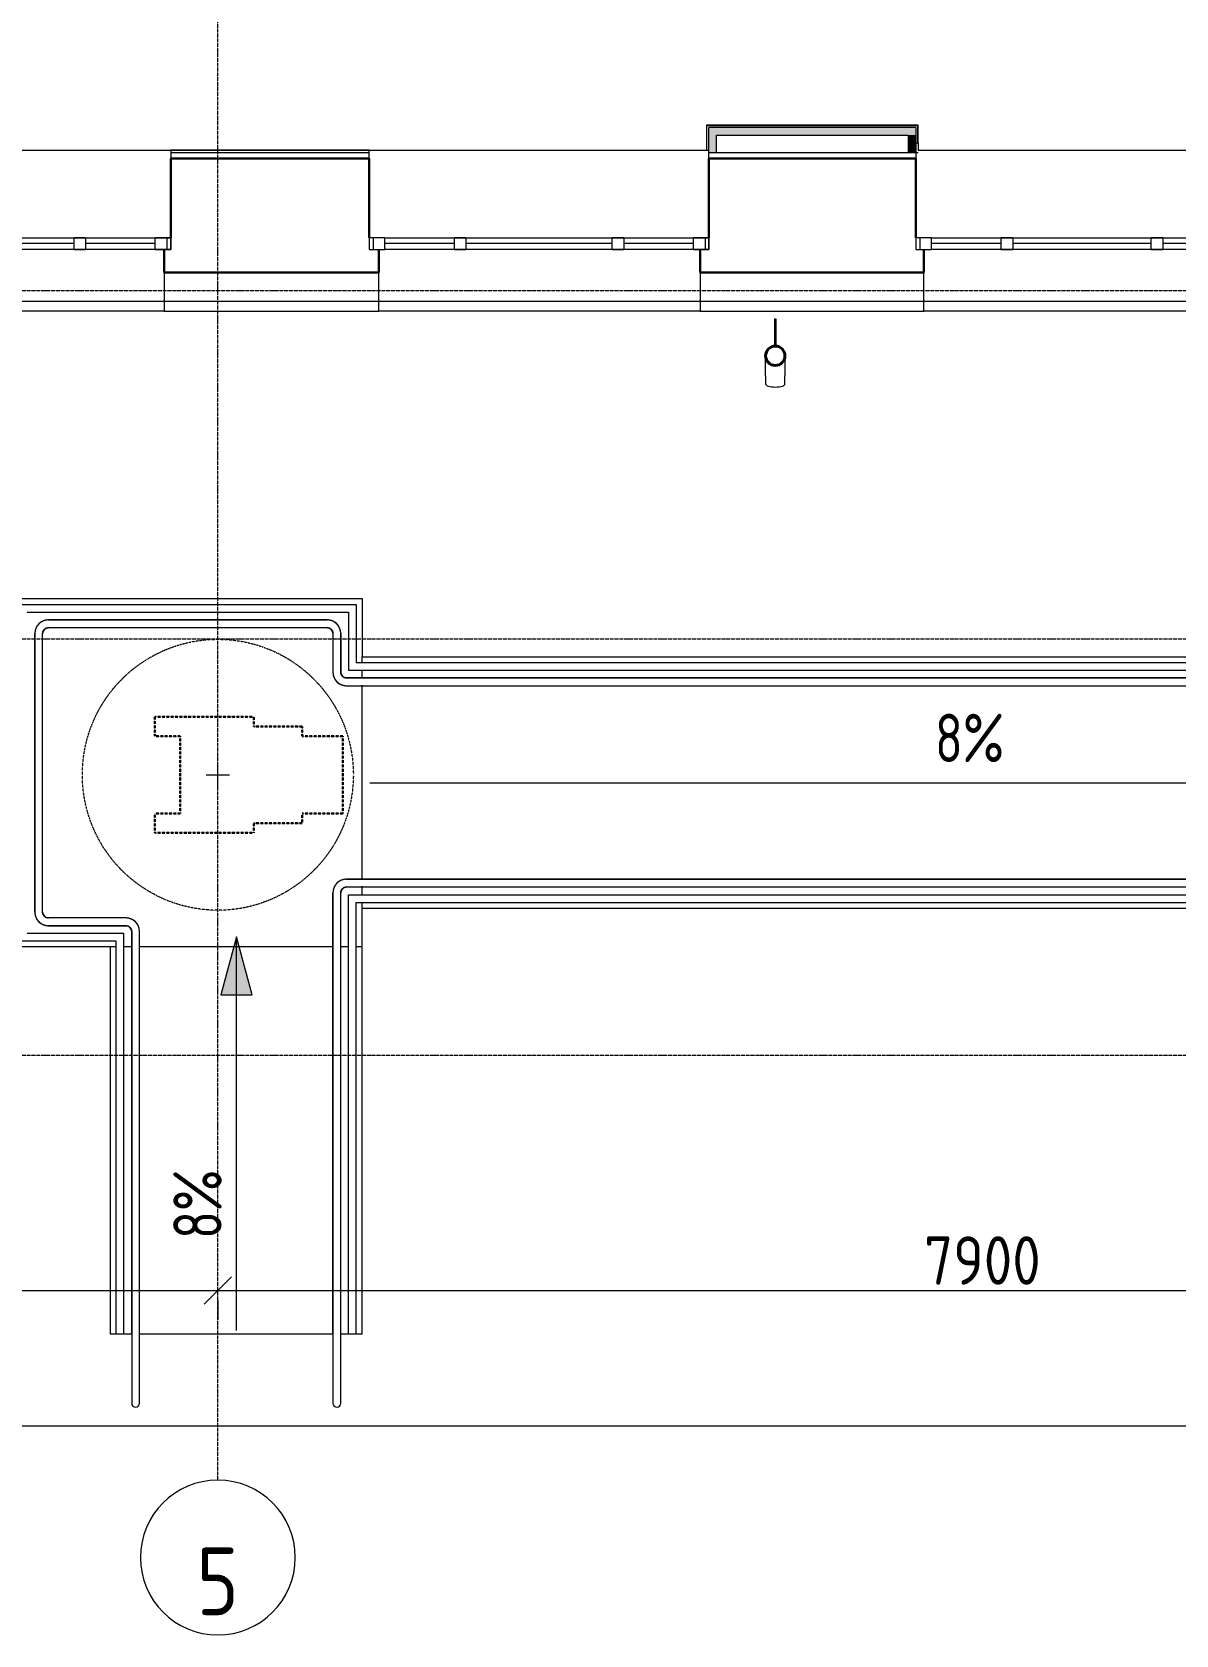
# Model space of a CAD drawing. Header units: millimetres. Extents: x -32 to 417638015, y -35 to 175284279.
# Drawn here: x 416273945 to 416279855, y 175226548 to 175234831 of the extents above; entities that cross this region are included whole.
import ezdxf

# ---------------------------------------------------------------- set-up
doc = ezdxf.new("R2010")
doc.units = ezdxf.units.MM
doc.linetypes.add('200_ШТРИХ__ш1_п0_6_', pattern=[1.6, 1, -0.6])
doc.linetypes.add('ADSK_Линия сетки', pattern=[25, 20, -2.5, 0, -2.5])
for name, color, linetype, lineweight in [('_ Окна', 7, 'Continuous', 9), ('Мебель', 7, 'Continuous', 18), ('Обобщенные модели', 7, 'Continuous', 18), ('Ограждение', 7, 'Continuous', 9), ('Окна', 7, 'Continuous', 9), ('Оси', 253, 'Continuous', 9), ('Пандусы', 7, 'Continuous', 18), ('Размеры', 7, 'Continuous', 9), ('Стены внутренние', 7, 'Continuous', 18), ('Стены наружные', 7, 'Continuous', 18), ('Стены несущие', 7, 'Continuous', 30), ('Стены отделка', 7, 'Continuous', 30), ('Стены штриховка', 7, 'Continuous', 9), ('ШТРИХОВКА', 252, 'Continuous', 15)]:
    doc.layers.add(name, color=color, linetype=linetype, lineweight=lineweight)
doc.layers.add('Линии', color=7, linetype='Continuous', lineweight=9, true_color=0x00a600)
doc.styles.add('GOST Common', font='GOST_Common.ttf', dxfattribs={"width": 0.9, "height": 350})
doc.styles.add('GOST Common_1', font='GOST_Common.ttf', dxfattribs={"width": 0.9, "height": 250})
doc.styles.add('GOST Common_3', font='GOST_Common.ttf', dxfattribs={"width": 0.8, "height": 350})
doc.dimstyles.new('ADSK_Основной_2_5_мм', dxfattribs={"dimscale": 304.8, "dimtxt": 251.428749, "dimasz": 0.463911, "dimexe": 0.492126, "dimexo": 0.492126, "dimgap": 0.098425, "dimtad": 1, "dimrnd": 0.01, "dimdsep": 46, "dimtxsty": 'GOST Common_1', "dimblk1": 'OBLIQUE', "dimblk2": 'OBLIQUE', "dimsah": 1, "dimcen": 0.09, "dimdle": 0.492126, "dimazin": 2, "dimtfac": 1, "dimtdec": 4, "dimtix": 1, "dimtmove": 0, "dimatfit": 3, "dimfxl": 1, "dimtvp": 1, "dimtolj": 1, "dimtzin": 0, "dimlwd": 20, "dimlwe": 20, "dimarcsym": 2})

# ---------------------------------------------------------------- blocks, each defined once
blk = doc.blocks.new('_Oblique')
at = {"color": 0, "linetype": 'ByBlock', "lineweight": -2}
blk.add_line((-0.5, -0.5), (0.5, 0.5), dxfattribs=at)
blk = doc.blocks.new('*D106')
at = {"layer": 'Defpoints', "color": 0, "transparency": 16777216}
for p in [(7706.8, -3082.7), (10706.8, -3082.7), (10706.8, -3182.7)]:
    blk.add_point(p, dxfattribs=at)
at = {"layer": 'Размеры', "color": 0, "lineweight": 20, "transparency": 16777216}
for p, q in [((7556.8, -3182.7), (10856.8, -3182.7)), ((7706.8, -3232.7), (7706.8, -3332.7)), ((10706.8, -3232.7), (10706.8, -3332.7))]:
    blk.add_line(p, q, dxfattribs=at)
at = {"layer": 'Размеры', "color": 0, "lineweight": 20, "transparency": 16777216, "xscale": 141.4, "yscale": 141.4, "zscale": 141.4, "rotation": 180}
blk.add_blockref('_Oblique', (7706.8, -3182.7), dxfattribs=at)
at = {"layer": 'Размеры', "color": 0, "lineweight": 20, "transparency": 16777216, "xscale": 141.4, "yscale": 141.4, "zscale": 141.4}
blk.add_blockref('_Oblique', (10706.8, -3182.7), dxfattribs=at)
at = {"layer": 'Размеры', "color": 0, "lineweight": 20, "transparency": 16777216, "insert": (9206.8, -3027.7), "char_height": 250, "width": 756.843, "attachment_point": 5, "style": 'GOST Common_1'}
blk.add_mtext('\\A1;3000', dxfattribs=at)
blk = doc.blocks.new('*D107')
at = {"layer": 'Defpoints', "color": 0, "transparency": 16777216}
for p in [(10706.8, -3082.7), (18606.8, -3082.7), (18606.8, -3182.7)]:
    blk.add_point(p, dxfattribs=at)
at = {"layer": 'Размеры', "color": 0, "lineweight": 20, "transparency": 16777216}
for p, q in [((10556.8, -3182.7), (18756.8, -3182.7)), ((10706.8, -3232.7), (10706.8, -3332.7)), ((18606.8, -3232.7), (18606.8, -3332.7))]:
    blk.add_line(p, q, dxfattribs=at)
at = {"layer": 'Размеры', "color": 0, "lineweight": 20, "transparency": 16777216, "xscale": 141.4, "yscale": 141.4, "zscale": 141.4, "rotation": 180}
blk.add_blockref('_Oblique', (10706.8, -3182.7), dxfattribs=at)
at = {"layer": 'Размеры', "color": 0, "lineweight": 20, "transparency": 16777216, "xscale": 141.4, "yscale": 141.4, "zscale": 141.4}
blk.add_blockref('_Oblique', (18606.8, -3182.7), dxfattribs=at)
at = {"layer": 'Размеры', "color": 0, "lineweight": 20, "transparency": 16777216, "insert": (14656.8, -3027.7), "char_height": 250, "width": 756.843, "attachment_point": 5, "style": 'GOST Common_1'}
blk.add_mtext('\\A1;7900', dxfattribs=at)
blk = doc.blocks.new('*D114')
at = {"layer": 'Defpoints', "color": 0, "transparency": 16777216}
for p in [(-5943.2, -3782.7), (55906.8, -3782.7), (55906.8, -3882.7)]:
    blk.add_point(p, dxfattribs=at)
at = {"layer": 'Размеры', "color": 0, "lineweight": 20, "transparency": 16777216}
for p, q in [((-6093.2, -3882.7), (56056.8, -3882.7)), ((-5943.2, -3932.7), (-5943.2, -4032.7)), ((55906.8, -3932.7), (55906.8, -4032.7))]:
    blk.add_line(p, q, dxfattribs=at)
at = {"layer": 'Размеры', "color": 0, "lineweight": 20, "transparency": 16777216, "xscale": 141.4, "yscale": 141.4, "zscale": 141.4, "rotation": 180}
blk.add_blockref('_Oblique', (-5943.2, -3882.7), dxfattribs=at)
at = {"layer": 'Размеры', "color": 0, "lineweight": 20, "transparency": 16777216, "xscale": 141.4, "yscale": 141.4, "zscale": 141.4}
blk.add_blockref('_Oblique', (55906.8, -3882.7), dxfattribs=at)
at = {"layer": 'Размеры', "color": 0, "lineweight": 20, "transparency": 16777216, "insert": (24981.8, -3727.7), "char_height": 250, "width": 889.802, "attachment_point": 5, "style": 'GOST Common_1'}
blk.add_mtext('\\A1;61850', dxfattribs=at)
blk = doc.blocks.new('1 этаж')
at = {"layer": 'Размеры'}
blk.add_hatch(color=8, dxfattribs=at).paths.add_polyline_path([(10803.089, -1355.546), (10722.704, -1655.546), (10883.473, -1655.546)])
at = {"layer": 'Стены внутренние'}
for points in [[(13243.63, 2697.133), (13283.63, 2697.133), (13283.63, 2827.133), (13243.63, 2827.133), (13243.63, 2709.133)], [(14273.629, 2787.133), (14313.629, 2787.133), (14312.629, 2827.133), (13283.63, 2827.133), (13283.63, 2787.133), (14222.201, 2787.133)], [(14313.629, 2697.133), (14312.629, 2787.133), (14273.629, 2787.133), (14273.629, 2697.133), (14312.629, 2697.133)]]:
    blk.add_hatch(color=8, dxfattribs=at).paths.add_polyline_path(points)
at = {"layer": '_ Окна', "color": 8, "lineweight": 18}
for p, q in [((9963.631, 2197.133), (9963.631, 2257.133)), ((9963.631, 2257.133), (10023.631, 2257.133)), ((10023.631, 2257.133), (10023.631, 2197.133)), ((10383.631, 2197.133), (10383.631, 2257.133)), ((10383.631, 2257.133), (10463.631, 2257.133)), ((10463.631, 2257.133), (10463.631, 2197.133)), ((11568.63, 2257.133), (11488.63, 2257.133)), ((11488.63, 2257.133), (11488.63, 2197.133)), ((11568.63, 2197.133), (11568.63, 2257.133)), ((11928.63, 2197.133), (11928.63, 2257.133)), ((11928.63, 2257.133), (11988.63, 2257.133)), ((11988.63, 2257.133), (11988.63, 2197.133)), ((12743.63, 2197.133), (12743.63, 2257.133)), ((12743.63, 2257.133), (12803.63, 2257.133)), ((12803.63, 2257.133), (12803.63, 2197.133)), ((13163.63, 2197.133), (13163.63, 2257.133)), ((13163.63, 2257.133), (13243.63, 2257.133)), ((13243.63, 2257.133), (13243.63, 2197.133)), ((14393.629, 2257.133), (14313.629, 2257.133)), ((14313.629, 2257.133), (14313.629, 2197.133)), ((14393.629, 2197.133), (14393.629, 2257.133)), ((14753.629, 2197.133), (14753.629, 2257.133)), ((14753.629, 2257.133), (14813.629, 2257.133)), ((14813.629, 2257.133), (14813.629, 2197.133)), ((15528.629, 2197.133), (15528.629, 2257.133)), ((15528.629, 2257.133), (15588.629, 2257.133)), ((15588.629, 2257.133), (15588.629, 2197.133)), ((10023.631, 2197.133), (9963.631, 2197.133)), ((10463.631, 2197.133), (10383.631, 2197.133)), ((11488.63, 2197.133), (11568.63, 2197.133)), ((11988.63, 2197.133), (11928.63, 2197.133)), ((12803.63, 2197.133), (12743.63, 2197.133)), ((13243.63, 2197.133), (13163.63, 2197.133)), ((14313.629, 2197.133), (14393.629, 2197.133)), ((14813.629, 2197.133), (14753.629, 2197.133)), ((15588.629, 2197.133), (15528.629, 2197.133))]:
    blk.add_line(p, q, dxfattribs=at)
at = {"layer": '_ Окна', "color": 8}
for p, q in [((10443.631, 2257.133), (10443.631, 2197.133)), ((11508.63, 2257.133), (11508.63, 2197.133)), ((13223.63, 2257.133), (13223.63, 2197.133)), ((14333.629, 2257.133), (14333.629, 2197.133)), ((9963.631, 2227.133), (9248.631, 2227.133)), ((10383.631, 2227.133), (10023.631, 2227.133)), ((11928.63, 2227.133), (11568.63, 2227.133)), ((12743.63, 2227.133), (11988.63, 2227.133)), ((13163.63, 2227.133), (12803.63, 2227.133)), ((14753.629, 2227.133), (14393.629, 2227.133)), ((15528.629, 2227.133), (14813.629, 2227.133)), ((15948.629, 2227.133), (15588.629, 2227.133))]:
    blk.add_line(p, q, dxfattribs=at)
at = {"layer": 'Линии', "color": 8}
for p, q in [((10261.496, -3406.178), (10261.496, -3766.178)), ((10301.496, -3766.178), (10301.496, -3406.178)), ((11301.496, -3406.178), (11301.496, -3766.178)), ((11341.496, -3766.178), (11341.496, -3406.178))]:
    blk.add_line(p, q, dxfattribs=at)
for centre in [(10281.496, -3766.178), (11321.496, -3766.178)]:
    blk.add_arc(centre, 20, 180, 0, dxfattribs=at)
at = {"layer": 'Мебель', "color": 8, "linetype": '200_ШТРИХ__ш1_п0_6_', "lineweight": 30}
for p, q in [((10381.4, -317.867), (10381.4, -217.867)), ((10381.4, -217.867), (10892.599, -217.867)), ((10892.599, -217.867), (10892.599, -267.867)), ((10511.4, -317.867), (10381.4, -317.867)), ((10511.4, -717.867), (10511.4, -317.867)), ((10892.599, -267.867), (11142.599, -267.867)), ((11142.599, -317.867), (11142.599, -267.867)), ((11142.599, -317.867), (11352.599, -317.867)), ((11352.599, -717.867), (11352.599, -317.867)), ((10511.4, -717.867), (10381.4, -717.867)), ((10381.4, -817.867), (10381.4, -717.867)), ((11142.599, -717.867), (11142.599, -767.867)), ((11142.599, -717.867), (11352.599, -717.867)), ((10381.4, -817.867), (10892.599, -817.867)), ((10892.599, -817.867), (10892.599, -767.867)), ((10892.599, -767.867), (11142.599, -767.867))]:
    blk.add_line(p, q, dxfattribs=at)
at = {"layer": 'Мебель', "color": 8}
for p, q in [((10706.766, -582.867), (10706.766, -452.867)), ((10646.4, -517.867), (10766.4, -517.867))]:
    blk.add_line(p, q, dxfattribs=at)
at = {"layer": 'Мебель', "color": 8, "linetype": '200_ШТРИХ__ш1_п0_6_', "lineweight": 9}
blk.add_circle((10706.766, -517.867), 700, dxfattribs=at)
at = {"layer": 'Обобщенные модели', "color": 8}
for p, q in [((13581.761, 1837.133), (13581.761, 1697.992)), ((13591.761, 1837.133), (13581.761, 1837.133)), ((13591.761, 1697.992), (13591.761, 1837.133)), ((13536.761, 1543.486), (13536.761, 1500.982)), ((13636.761, 1500.982), (13636.761, 1543.486))]:
    blk.add_line(p, q, dxfattribs=at)
at = {"layer": 'Обобщенные модели', "color": 8, "flags": 128}
for points in [[(13536.761, 1543.486), (13536.761, 1549.154), (13536.761, 1554.738), (13536.761, 1560.231), (13536.761, 1565.622), (13536.761, 1570.904), (13536.761, 1576.068), (13536.761, 1581.105), (13536.761, 1586.008), (13536.761, 1590.77), (13536.761, 1595.381), (13536.761, 1599.835), (13536.761, 1604.125), (13536.761, 1608.243), (13536.761, 1612.184), (13536.761, 1615.941), (13536.761, 1619.508), (13536.761, 1622.879), (13536.761, 1626.048), (13536.761, 1629.012), (13536.761, 1631.764), (13536.761, 1634.117)], [(13636.761, 1634.117), (13636.761, 1632.846), (13636.761, 1630.183), (13636.761, 1627.306), (13636.761, 1624.222), (13636.761, 1620.934), (13636.761, 1617.448), (13636.761, 1613.769), (13636.761, 1609.904), (13636.761, 1605.859), (13636.761, 1601.639), (13636.761, 1597.253), (13636.761, 1592.706), (13636.761, 1588.006), (13636.761, 1583.161), (13636.761, 1578.179), (13636.761, 1573.066), (13636.761, 1567.833), (13636.761, 1562.486), (13636.761, 1557.034), (13636.761, 1551.487), (13636.761, 1545.853), (13636.761, 1543.486)]]:
    blk.add_lwpolyline(points, dxfattribs=at)
at = {"layer": 'Обобщенные модели', "color": 8}
for start, end in [(90, 270), (270, 90)]:
    blk.add_arc((13586.761, 1647.133), 52, start, end, dxfattribs=at)
at = {"layer": 'Обобщенные модели', "color": 8, "lineweight": 40}
for start, end in [(90, 270), (270, 90)]:
    blk.add_arc((13586.761, 1647.133), 50, start, end, dxfattribs=at)
at = {"layer": 'Обобщенные модели', "color": 8}
for start_param, end_param in [(3.14159265, 4.71238898), (4.71238898, 6.28318531)]:
    blk.add_ellipse((13586.761, 1500.982), major_axis=(50, 0), ratio=0.30901699, start_param=start_param, end_param=end_param, dxfattribs=at)
at = {"layer": 'Ограждение', "color": 8}
for p, q in [((9681.496, 362.228), (11421.496, 362.228)), ((11421.496, 362.228), (11421.496, 62.228)), ((9721.496, 322.228), (11381.496, 322.228)), ((11271.496, 282.228), (9831.496, 282.228)), ((9831.496, 282.228), (11271.496, 282.228)), ((11381.496, 322.228), (11381.496, 22.228)), ((9761.496, 212.228), (9761.496, -1227.776)), ((9761.496, -1227.776), (9761.496, 212.228)), ((9801.496, -1227.776), (9801.496, 212.228)), ((9801.496, -1227.776), (9801.496, 212.228)), ((9831.496, 242.228), (11271.496, 242.228)), ((9831.496, 242.228), (11271.496, 242.228)), ((11301.496, 212.228), (11301.496, 12.228)), ((11301.496, 212.228), (11301.496, 12.228)), ((11341.496, 12.228), (11341.496, 212.228)), ((11341.496, 212.228), (11341.496, 12.228)), ((11381.496, 22.228), (11451.496, 22.228)), ((11421.496, 62.228), (11451.496, 62.228)), ((11451.496, 62.228), (17796.496, 62.228)), ((11451.496, 22.228), (17836.496, 22.228)), ((11449.499, -17.772), (11371.496, -17.772)), ((11371.496, -17.772), (11449.499, -17.772)), ((11371.496, -57.772), (11449.499, -57.772)), ((11371.496, -57.772), (11449.499, -57.772)), ((11449.499, -17.772), (11453.487, -17.772)), ((11449.499, -57.772), (11453.487, -57.772)), ((11453.487, -17.772), (17806.766, -17.772)), ((11453.487, -57.772), (17806.766, -57.772)), ((17806.766, -17.772), (11455.081, -17.772)), ((11455.081, -57.772), (17806.766, -57.772)), ((11449.499, -1057.772), (11371.496, -1057.772)), ((11371.496, -1057.772), (11449.499, -1057.772)), ((11449.499, -1057.772), (11453.487, -1057.772)), ((11453.487, -1057.772), (18274.506, -1057.772)), ((18276.101, -1057.772), (11455.081, -1057.772)), ((11301.496, -1127.772), (11301.496, -1405.779)), ((11301.496, -1405.779), (11301.496, -1127.772)), ((11341.496, -1405.779), (11341.496, -1127.772)), ((11341.496, -1405.779), (11341.496, -1127.772)), ((11371.496, -1097.772), (11449.499, -1097.772)), ((11371.496, -1097.772), (11449.499, -1097.772)), ((11381.496, -1137.772), (11451.496, -1137.772)), ((11381.496, -1407.776), (11381.496, -1137.772)), ((11449.499, -1097.772), (11453.487, -1097.772)), ((11451.496, -1137.772), (18276.496, -1137.772)), ((11453.487, -1097.772), (18274.506, -1097.772)), ((11455.081, -1097.772), (18276.101, -1097.772)), ((11421.496, -1177.772), (11451.496, -1177.772)), ((11421.496, -1407.776), (11421.496, -1177.772)), ((11451.496, -1177.772), (18276.496, -1177.772)), ((10231.496, -1257.776), (9831.496, -1257.776)), ((10231.496, -1257.776), (9831.496, -1257.776)), ((9831.496, -1297.776), (10231.496, -1297.776)), ((10231.496, -1297.776), (9831.496, -1297.776)), ((10181.496, -1377.776), (9681.496, -1377.776)), ((10221.496, -1337.776), (9721.496, -1337.776)), ((10181.496, -1407.776), (10181.496, -1377.776)), ((10181.496, -3407.776), (10181.496, -1407.776)), ((10221.496, -1407.776), (10221.496, -1337.776)), ((10221.496, -3407.776), (10221.496, -1407.776)), ((10261.496, -1327.776), (10261.496, -1405.779)), ((10261.496, -1405.779), (10261.496, -1327.776)), ((10261.496, -1409.766), (10261.496, -1405.779)), ((10301.496, -1405.779), (10301.496, -1327.776)), ((10301.496, -1405.779), (10301.496, -1327.776)), ((10301.496, -1409.766), (10301.496, -1405.779)), ((11301.496, -1409.766), (11301.496, -1405.779)), ((11341.496, -1409.766), (11341.496, -1405.779)), ((11381.496, -3407.776), (11381.496, -1407.776)), ((11421.496, -3407.776), (11421.496, -1407.776)), ((10261.496, -1408.171), (10261.496, -3406.178)), ((10261.496, -3406.178), (10261.496, -1409.766)), ((10301.496, -3406.178), (10301.496, -1408.171)), ((10301.496, -3406.178), (10301.496, -1409.766)), ((11301.496, -1408.171), (11301.496, -3406.178)), ((11301.496, -3406.178), (11301.496, -1409.766)), ((11341.496, -3406.178), (11341.496, -1408.171)), ((11341.496, -3406.178), (11341.496, -1409.766)), ((10221.496, -3407.776), (10181.496, -3407.776)), ((11421.496, -3407.776), (11381.496, -3407.776))]:
    blk.add_line(p, q, dxfattribs=at)
at = {"layer": 'Ограждение', "color": 8, "flags": 128}
for points in [[(9831.496, 282.228), (9828.697, 282.172), (9825.902, 282.004), (9823.116, 281.724), (9820.344, 281.334), (9817.589, 280.833), (9814.857, 280.222), (9812.151, 279.502), (9809.476, 278.674), (9806.837, 277.741), (9804.237, 276.702), (9801.68, 275.561), (9799.172, 274.318), (9796.714, 272.975), (9794.313, 271.536), (9791.971, 270.001), (9789.692, 268.375), (9787.481, 266.658), (9785.339, 264.854), (9783.272, 262.966), (9781.281, 260.997), (9779.371, 258.95), (9777.544, 256.828), (9775.804, 254.635), (9774.153, 252.374), (9772.593, 250.049), (9771.128, 247.663), (9769.759, 245.221), (9768.489, 242.726), (9767.32, 240.182), (9766.253, 237.593), (9765.291, 234.964), (9764.435, 232.298), (9763.686, 229.6), (9763.046, 226.875), (9762.515, 224.126), (9762.094, 221.358), (9761.784, 218.575), (9761.586, 215.782), (9761.5, 212.984), (9761.496, 212.228)], [(9831.496, 282.228), (9828.697, 282.172), (9825.902, 282.004), (9823.116, 281.724), (9820.344, 281.334), (9817.589, 280.833), (9814.857, 280.222), (9812.151, 279.502), (9809.476, 278.674), (9806.837, 277.741), (9804.237, 276.702), (9801.68, 275.561), (9799.172, 274.318), (9796.714, 272.975), (9794.313, 271.536), (9791.971, 270.001), (9789.692, 268.375), (9787.481, 266.658), (9785.339, 264.854), (9783.272, 262.966), (9781.281, 260.997), (9779.371, 258.95), (9777.544, 256.828), (9775.804, 254.635), (9774.153, 252.374), (9772.593, 250.049), (9771.128, 247.663), (9769.759, 245.221), (9768.489, 242.726), (9767.32, 240.182), (9766.253, 237.593), (9765.291, 234.964), (9764.435, 232.298), (9763.686, 229.6), (9763.046, 226.875), (9762.515, 224.126), (9762.094, 221.358), (9761.784, 218.575), (9761.586, 215.782), (9761.5, 212.984)], [(11341.496, 212.228), (11341.44, 215.027), (11341.272, 217.822), (11340.993, 220.608), (11340.602, 223.38), (11340.101, 226.135), (11339.49, 228.867), (11338.77, 231.573), (11337.943, 234.248), (11337.009, 236.887), (11335.97, 239.487), (11334.829, 242.044), (11333.586, 244.552), (11332.243, 247.009), (11330.804, 249.411), (11329.27, 251.753), (11327.643, 254.032), (11325.926, 256.243), (11324.122, 258.385), (11322.235, 260.452), (11320.266, 262.443), (11318.218, 264.353), (11316.097, 266.18), (11313.903, 267.92), (11311.642, 269.571), (11309.317, 271.131), (11306.932, 272.596), (11304.489, 273.965), (11301.994, 275.235), (11299.45, 276.404), (11296.861, 277.471), (11294.232, 278.433), (11291.566, 279.289), (11288.868, 280.038), (11286.143, 280.678), (11283.394, 281.209), (11280.626, 281.63), (11277.843, 281.94), (11275.05, 282.138), (11272.252, 282.224), (11271.496, 282.228)], [(11341.496, 212.228), (11341.44, 215.027), (11341.272, 217.822), (11340.993, 220.608), (11340.602, 223.38), (11340.101, 226.135), (11339.49, 228.867), (11338.77, 231.573), (11337.943, 234.248), (11337.009, 236.887), (11335.97, 239.487), (11334.829, 242.044), (11333.586, 244.552), (11332.243, 247.009), (11330.804, 249.411), (11329.27, 251.753), (11327.643, 254.032), (11325.926, 256.243), (11324.122, 258.385), (11322.235, 260.452), (11320.266, 262.443), (11318.218, 264.353), (11316.097, 266.18), (11313.903, 267.92), (11311.642, 269.571), (11309.317, 271.131), (11306.932, 272.596), (11304.489, 273.965), (11301.994, 275.235), (11299.45, 276.404), (11296.861, 277.471), (11294.232, 278.433), (11291.566, 279.289), (11288.868, 280.038), (11286.143, 280.678), (11283.394, 281.209), (11280.626, 281.63), (11277.843, 281.94), (11275.05, 282.138), (11272.252, 282.224)], [(9801.496, 212.228), (9801.52, 213.428), (9801.592, 214.625), (9801.712, 215.819), (9801.879, 217.007), (9802.094, 218.188), (9802.356, 219.359), (9802.664, 220.519), (9803.019, 221.665), (9803.419, 222.796), (9803.864, 223.91), (9804.354, 225.006), (9804.886, 226.081), (9805.462, 227.134), (9806.078, 228.163), (9806.736, 229.167), (9807.433, 230.144), (9808.169, 231.092), (9808.942, 232.009), (9809.751, 232.896), (9810.595, 233.749), (9811.472, 234.567), (9812.382, 235.35), (9813.321, 236.096), (9814.29, 236.804), (9815.287, 237.472), (9816.309, 238.1), (9817.356, 238.687), (9818.426, 239.231), (9819.516, 239.732), (9820.625, 240.189), (9821.752, 240.601), (9822.895, 240.968), (9824.051, 241.289), (9825.219, 241.564), (9826.397, 241.791), (9827.583, 241.972), (9828.776, 242.104), (9829.973, 242.189), (9831.172, 242.226), (9831.496, 242.228)], [(11271.496, 242.228), (11272.696, 242.204), (11273.894, 242.132), (11275.087, 242.012), (11276.276, 241.845), (11277.456, 241.63), (11278.627, 241.368), (11279.787, 241.06), (11280.933, 240.705), (11282.064, 240.305), (11283.179, 239.86), (11284.274, 239.37), (11285.349, 238.838), (11286.402, 238.262), (11287.432, 237.646), (11288.435, 236.988), (11289.412, 236.291), (11290.36, 235.555), (11291.278, 234.782), (11292.164, 233.973), (11293.017, 233.129), (11293.835, 232.252), (11294.618, 231.342), (11295.364, 230.402), (11296.072, 229.433), (11296.74, 228.437), (11297.368, 227.414), (11297.955, 226.368), (11298.499, 225.298), (11299, 224.208), (11299.457, 223.099), (11299.87, 221.972), (11300.237, 220.829), (11300.558, 219.673), (11300.832, 218.505), (11301.06, 217.327), (11301.24, 216.141), (11301.373, 214.948), (11301.457, 213.751), (11301.494, 212.552), (11301.496, 212.228)], [(11301.496, 12.228), (11301.552, 9.429), (11301.72, 6.634), (11301.999, 3.848), (11302.39, 1.076), (11302.891, -1.679), (11303.502, -4.411), (11304.222, -7.117), (11305.05, -9.792), (11305.983, -12.431), (11307.022, -15.031), (11308.163, -17.588), (11309.406, -20.097), (11310.749, -22.554), (11312.188, -24.955), (11313.723, -27.297), (11315.349, -29.576), (11317.066, -31.788), (11318.87, -33.929), (11320.758, -35.997), (11322.727, -37.987), (11324.774, -39.897), (11326.896, -41.724), (11329.089, -43.464), (11331.35, -45.116), (11333.675, -46.675), (11336.061, -48.14), (11338.503, -49.509), (11340.998, -50.779), (11343.542, -51.948), (11346.131, -53.015), (11348.76, -53.977), (11351.426, -54.833), (11354.124, -55.582), (11356.849, -56.223), (11359.598, -56.754), (11362.366, -57.174), (11365.149, -57.484), (11367.942, -57.682), (11370.74, -57.768), (11371.496, -57.772)], [(11301.496, 12.228), (11301.552, 9.429), (11301.72, 6.634), (11301.999, 3.848), (11302.39, 1.076), (11302.891, -1.679), (11303.502, -4.411), (11304.222, -7.117), (11305.05, -9.792), (11305.983, -12.431), (11307.022, -15.031), (11308.163, -17.588), (11309.406, -20.097), (11310.749, -22.554), (11312.188, -24.955), (11313.723, -27.297), (11315.349, -29.576), (11317.066, -31.788), (11318.87, -33.929), (11320.758, -35.997), (11322.727, -37.987), (11324.774, -39.897), (11326.896, -41.724), (11329.089, -43.464), (11331.35, -45.116), (11333.675, -46.675), (11336.061, -48.14), (11338.503, -49.509), (11340.998, -50.779), (11343.542, -51.948), (11346.131, -53.015), (11348.76, -53.977), (11351.426, -54.833), (11354.124, -55.582), (11356.849, -56.223), (11359.598, -56.754), (11362.366, -57.174), (11365.149, -57.484), (11367.942, -57.682), (11370.74, -57.768)], [(11371.496, -17.772), (11370.296, -17.748), (11369.099, -17.676), (11367.905, -17.556), (11366.717, -17.389), (11365.536, -17.174), (11364.365, -16.912), (11363.205, -16.604), (11362.059, -16.249), (11360.928, -15.849), (11359.814, -15.404), (11358.718, -14.915), (11357.643, -14.382), (11356.59, -13.807), (11355.56, -13.19), (11354.557, -12.532), (11353.58, -11.835), (11352.632, -11.099), (11351.715, -10.326), (11350.828, -9.517), (11349.975, -8.673), (11349.157, -7.796), (11348.374, -6.887), (11347.628, -5.947), (11346.92, -4.978), (11346.252, -3.981), (11345.624, -2.959), (11345.037, -1.912), (11344.493, -0.843), (11343.992, 0.248), (11343.535, 1.357), (11343.123, 2.484), (11342.756, 3.626), (11342.435, 4.783), (11342.16, 5.951), (11341.933, 7.129), (11341.752, 8.315), (11341.62, 9.508), (11341.535, 10.705), (11341.498, 11.904), (11341.496, 12.228)], [(11449.499, -17.772), (11452.299, -17.772), (11455.081, -17.772)], [(11455.081, -57.772), (11452.287, -57.772), (11449.499, -57.772)], [(11371.496, -1057.772), (11368.697, -1057.828), (11365.902, -1057.996), (11363.116, -1058.276), (11360.344, -1058.666), (11357.589, -1059.167), (11354.857, -1059.778), (11352.151, -1060.498), (11349.476, -1061.326), (11346.837, -1062.259), (11344.237, -1063.298), (11341.68, -1064.439), (11339.172, -1065.682), (11336.714, -1067.025), (11334.313, -1068.464), (11331.971, -1069.999), (11329.692, -1071.625), (11327.481, -1073.342), (11325.339, -1075.146), (11323.272, -1077.034), (11321.281, -1079.003), (11319.371, -1081.05), (11317.544, -1083.172), (11315.804, -1085.365), (11314.153, -1087.626), (11312.593, -1089.951), (11311.128, -1092.337), (11309.759, -1094.779), (11308.489, -1097.274), (11307.32, -1099.818), (11306.253, -1102.407), (11305.291, -1105.036), (11304.435, -1107.702), (11303.686, -1110.4), (11303.046, -1113.125), (11302.515, -1115.874), (11302.094, -1118.642), (11301.784, -1121.425), (11301.586, -1124.218), (11301.5, -1127.016), (11301.496, -1127.772)], [(11371.496, -1057.772), (11368.697, -1057.828), (11365.902, -1057.996), (11363.116, -1058.276), (11360.344, -1058.666), (11357.589, -1059.167), (11354.857, -1059.778), (11352.151, -1060.498), (11349.476, -1061.326), (11346.837, -1062.259), (11344.237, -1063.298), (11341.68, -1064.439), (11339.172, -1065.682), (11336.714, -1067.025), (11334.313, -1068.464), (11331.971, -1069.999), (11329.692, -1071.625), (11327.481, -1073.342), (11325.339, -1075.146), (11323.272, -1077.034), (11321.281, -1079.003), (11319.371, -1081.05), (11317.544, -1083.172), (11315.804, -1085.365), (11314.153, -1087.626), (11312.593, -1089.951), (11311.128, -1092.337), (11309.759, -1094.779), (11308.489, -1097.274), (11307.32, -1099.818), (11306.253, -1102.407), (11305.291, -1105.036), (11304.435, -1107.702), (11303.686, -1110.4), (11303.046, -1113.125), (11302.515, -1115.874), (11302.094, -1118.642), (11301.784, -1121.425), (11301.586, -1124.218), (11301.5, -1127.016)], [(11449.499, -1057.772), (11452.299, -1057.772), (11455.081, -1057.772)], [(11341.496, -1127.772), (11341.52, -1126.572), (11341.592, -1125.375), (11341.712, -1124.181), (11341.879, -1122.993), (11342.094, -1121.812), (11342.356, -1120.641), (11342.664, -1119.481), (11343.019, -1118.335), (11343.419, -1117.204), (11343.864, -1116.09), (11344.354, -1114.994), (11344.886, -1113.919), (11345.462, -1112.866), (11346.078, -1111.837), (11346.736, -1110.833), (11347.433, -1109.856), (11348.169, -1108.908), (11348.942, -1107.991), (11349.751, -1107.104), (11350.595, -1106.251), (11351.472, -1105.433), (11352.382, -1104.65), (11353.321, -1103.904), (11354.29, -1103.196), (11355.287, -1102.528), (11356.309, -1101.9), (11357.356, -1101.313), (11358.426, -1100.769), (11359.516, -1100.268), (11360.625, -1099.811), (11361.752, -1099.399), (11362.895, -1099.032), (11364.051, -1098.711), (11365.219, -1098.436), (11366.397, -1098.209), (11367.583, -1098.028), (11368.776, -1097.896), (11369.973, -1097.811), (11371.172, -1097.774), (11371.496, -1097.772)], [(11455.081, -1097.772), (11452.287, -1097.772), (11449.499, -1097.772)], [(9761.496, -1227.776), (9761.552, -1230.575), (9761.72, -1233.37), (9761.999, -1236.155), (9762.39, -1238.928), (9762.891, -1241.682), (9763.502, -1244.415), (9764.222, -1247.12), (9765.05, -1249.795), (9765.983, -1252.435), (9767.022, -1255.035), (9768.163, -1257.591), (9769.406, -1260.1), (9770.749, -1262.557), (9772.188, -1264.959), (9773.723, -1267.301), (9775.349, -1269.579), (9777.066, -1271.791), (9778.87, -1273.933), (9780.758, -1276), (9782.727, -1277.991), (9784.774, -1279.901), (9786.896, -1281.727), (9789.089, -1283.468), (9791.35, -1285.119), (9793.675, -1286.679), (9796.061, -1288.144), (9798.503, -1289.513), (9800.998, -1290.783), (9803.542, -1291.952), (9806.131, -1293.018), (9808.76, -1293.98), (9811.426, -1294.837), (9814.124, -1295.586), (9816.849, -1296.226), (9819.598, -1296.757), (9822.366, -1297.178), (9825.149, -1297.487), (9827.942, -1297.685), (9830.74, -1297.772), (9831.496, -1297.776)], [(9761.496, -1227.776), (9761.552, -1230.575), (9761.72, -1233.37), (9761.999, -1236.155), (9762.39, -1238.928), (9762.891, -1241.682), (9763.502, -1244.415), (9764.222, -1247.12), (9765.05, -1249.795), (9765.983, -1252.435), (9767.022, -1255.035), (9768.163, -1257.591), (9769.406, -1260.1), (9770.749, -1262.557), (9772.188, -1264.959), (9773.723, -1267.301), (9775.349, -1269.579), (9777.066, -1271.791), (9778.87, -1273.933), (9780.758, -1276), (9782.727, -1277.991), (9784.774, -1279.901), (9786.896, -1281.727), (9789.089, -1283.468), (9791.35, -1285.119), (9793.675, -1286.679), (9796.061, -1288.144), (9798.503, -1289.513), (9800.998, -1290.783), (9803.542, -1291.952), (9806.131, -1293.018), (9808.76, -1293.98), (9811.426, -1294.837), (9814.124, -1295.586), (9816.849, -1296.226), (9819.598, -1296.757), (9822.366, -1297.178), (9825.149, -1297.487), (9827.942, -1297.685), (9830.74, -1297.772)], [(9831.496, -1257.776), (9830.296, -1257.752), (9829.099, -1257.68), (9827.905, -1257.56), (9826.717, -1257.392), (9825.536, -1257.178), (9824.365, -1256.916), (9823.205, -1256.607), (9822.059, -1256.253), (9820.928, -1255.852), (9819.814, -1255.407), (9818.718, -1254.918), (9817.643, -1254.385), (9816.59, -1253.81), (9815.56, -1253.193), (9814.557, -1252.536), (9813.58, -1251.838), (9812.632, -1251.103), (9811.715, -1250.33), (9810.828, -1249.521), (9809.975, -1248.677), (9809.157, -1247.799), (9808.374, -1246.89), (9807.628, -1245.95), (9806.92, -1244.981), (9806.252, -1243.985), (9805.624, -1242.962), (9805.037, -1241.915), (9804.493, -1240.846), (9803.992, -1239.756), (9803.535, -1238.646), (9803.123, -1237.519), (9802.756, -1236.377), (9802.435, -1235.221), (9802.16, -1234.053), (9801.933, -1232.875), (9801.752, -1231.688), (9801.62, -1230.496), (9801.535, -1229.299), (9801.498, -1228.099), (9801.496, -1227.776)], [(10301.496, -1327.776), (10301.44, -1324.976), (10301.272, -1322.182), (10300.993, -1319.396), (10300.602, -1316.623), (10300.101, -1313.869), (10299.49, -1311.136), (10298.77, -1308.431), (10297.943, -1305.756), (10297.009, -1303.116), (10295.97, -1300.516), (10294.829, -1297.96), (10293.586, -1295.451), (10292.243, -1292.994), (10290.804, -1290.593), (10289.27, -1288.251), (10287.643, -1285.972), (10285.926, -1283.76), (10284.122, -1281.619), (10282.235, -1279.551), (10280.266, -1277.561), (10278.218, -1275.651), (10276.097, -1273.824), (10273.903, -1272.083), (10271.642, -1270.432), (10269.317, -1268.873), (10266.932, -1267.407), (10264.489, -1266.039), (10261.994, -1264.769), (10259.45, -1263.599), (10256.861, -1262.533), (10254.232, -1261.571), (10251.566, -1260.714), (10248.868, -1259.966), (10246.143, -1259.325), (10243.394, -1258.794), (10240.626, -1258.373), (10237.843, -1258.064), (10235.05, -1257.866), (10232.252, -1257.78), (10231.496, -1257.776)], [(10231.496, -1297.776), (10232.696, -1297.8), (10233.894, -1297.872), (10235.087, -1297.991), (10236.276, -1298.159), (10237.456, -1298.374), (10238.627, -1298.635), (10239.787, -1298.944), (10240.933, -1299.299), (10242.064, -1299.699), (10243.179, -1300.144), (10244.274, -1300.633), (10245.349, -1301.166), (10246.402, -1301.741), (10247.432, -1302.358), (10248.435, -1303.016), (10249.412, -1303.713), (10250.36, -1304.448), (10251.278, -1305.221), (10252.164, -1306.031), (10253.017, -1306.874), (10253.835, -1307.752), (10254.618, -1308.661), (10255.364, -1309.601), (10256.072, -1310.57), (10256.74, -1311.567), (10257.368, -1312.589), (10257.955, -1313.636), (10258.499, -1314.705), (10259, -1315.795), (10259.457, -1316.905), (10259.87, -1318.032), (10260.237, -1319.174), (10260.558, -1320.33), (10260.832, -1321.498), (10261.06, -1322.677), (10261.24, -1323.863), (10261.373, -1325.055), (10261.457, -1326.252), (10261.494, -1327.452), (10261.496, -1327.776)], [(10280.266, -1277.561), (10278.218, -1275.651), (10276.097, -1273.824), (10273.903, -1272.083), (10271.642, -1270.432), (10269.317, -1268.873), (10266.932, -1267.407), (10264.489, -1266.039), (10261.994, -1264.769), (10259.45, -1263.599), (10256.861, -1262.533), (10254.232, -1261.571), (10251.566, -1260.714), (10248.868, -1259.966), (10246.143, -1259.325), (10243.394, -1258.794), (10240.626, -1258.373), (10237.843, -1258.064), (10235.05, -1257.866), (10232.252, -1257.78)], [(10301.496, -1327.776), (10301.44, -1324.976), (10301.272, -1322.182), (10300.993, -1319.396), (10300.602, -1316.623), (10300.101, -1313.869), (10299.49, -1311.136), (10298.77, -1308.431), (10297.943, -1305.756), (10297.009, -1303.116), (10295.97, -1300.516), (10294.829, -1297.96), (10293.586, -1295.451), (10292.243, -1292.994), (10290.804, -1290.593), (10289.27, -1288.251), (10287.643, -1285.972), (10285.926, -1283.76), (10284.122, -1281.619), (10282.235, -1279.551), (10280.503, -1277.801)], [(10261.496, -1405.779), (10261.496, -1406.978), (10261.496, -1408.171)], [(10301.496, -1408.171), (10301.496, -1406.973), (10301.496, -1405.779)], [(11301.496, -1405.779), (11301.496, -1406.978), (11301.496, -1408.171)], [(11341.496, -1408.171), (11341.496, -1406.973), (11341.496, -1405.779)]]:
    blk.add_lwpolyline(points, dxfattribs=at)
at = {"layer": 'Ограждение', "color": 8}
for centre, radius, start, end in [((9831.496, 212.228), 70, 90, 180), ((11271.496, 212.228), 70, 360, 90), ((9831.496, 212.228), 30, 90, 180), ((9831.496, 212.228), 30, 140.2351428, 180), ((9831.496, 212.228), 30, 90, 129.7648572), ((11271.496, 212.228), 30, 360, 90), ((11271.496, 212.228), 30, 50.2351428, 90), ((11271.496, 212.228), 30, 360, 39.7648572), ((11371.496, 12.228), 70, 180, 270), ((11371.496, 12.228), 30, 180, 270), ((11371.496, 12.228), 30, 180, 219.7648572), ((11371.496, 12.228), 30, 230.2351428, 270), ((11371.496, -1127.772), 70, 90, 180), ((11371.496, -1127.772), 30, 90, 180), ((11371.496, -1127.772), 30, 140.2351428, 180), ((11371.496, -1127.772), 30, 90, 129.7648572), ((9831.496, -1227.776), 70, 180, 270), ((9831.496, -1227.776), 30, 180, 270), ((9831.496, -1227.776), 30, 180, 219.7648572), ((9831.496, -1227.776), 30, 230.2351428, 270), ((10231.496, -1327.776), 70, 0, 90), ((10231.496, -1327.776), 30, 0, 90), ((10231.496, -1327.776), 30, 50.2351428, 90), ((10231.496, -1327.776), 30, 0, 39.7648572)]:
    blk.add_arc(centre, radius, start, end, dxfattribs=at)
at = {"layer": 'Окна', "color": 8}
for p, q in [((9248.631, 2257.133), (9963.631, 2257.133)), ((10023.631, 2257.133), (9963.631, 2257.133)), ((10023.631, 2257.133), (10383.631, 2257.133)), ((10463.631, 2257.133), (10383.631, 2257.133)), ((10463.631, 2197.133), (10463.631, 2257.133)), ((11568.63, 2257.133), (11488.63, 2257.133)), ((11488.63, 2257.133), (11488.63, 2197.133)), ((11568.63, 2257.133), (11928.63, 2257.133)), ((11988.63, 2257.133), (11928.63, 2257.133)), ((11988.63, 2257.133), (12743.63, 2257.133)), ((12803.63, 2257.133), (12743.63, 2257.133)), ((12803.63, 2257.133), (13163.63, 2257.133)), ((13243.63, 2257.133), (13163.63, 2257.133)), ((13243.63, 2197.133), (13243.63, 2257.133)), ((14393.629, 2257.133), (14313.629, 2257.133)), ((14313.629, 2257.133), (14313.629, 2197.133)), ((14393.629, 2257.133), (14753.629, 2257.133)), ((14813.629, 2257.133), (14753.629, 2257.133)), ((14813.629, 2257.133), (15528.629, 2257.133)), ((15588.629, 2257.133), (15528.629, 2257.133)), ((15588.629, 2257.133), (15948.629, 2257.133)), ((9963.631, 2197.133), (9248.631, 2197.133)), ((9963.631, 2197.133), (10023.631, 2197.133)), ((10383.631, 2197.133), (10023.631, 2197.133)), ((10383.631, 2197.133), (10463.631, 2197.133)), ((11488.63, 2197.133), (11568.63, 2197.133)), ((11928.63, 2197.133), (11568.63, 2197.133)), ((11928.63, 2197.133), (11988.63, 2197.133)), ((12743.63, 2197.133), (11988.63, 2197.133)), ((12743.63, 2197.133), (12803.63, 2197.133)), ((13163.63, 2197.133), (12803.63, 2197.133)), ((13163.63, 2197.133), (13243.63, 2197.133)), ((14313.629, 2197.133), (14393.629, 2197.133)), ((14753.629, 2197.133), (14393.629, 2197.133)), ((14753.629, 2197.133), (14813.629, 2197.133)), ((15528.629, 2197.133), (14813.629, 2197.133)), ((15528.629, 2197.133), (15588.629, 2197.133)), ((15948.629, 2197.133), (15588.629, 2197.133))]:
    blk.add_line(p, q, dxfattribs=at)
at = {"layer": 'Оси', "color": 8, "linetype": 'ADSK_Линия сетки'}
for p, q in [((10706.766, -4162.595), (10706.766, 21955.22)), ((-9557.528, 1983.902), (56672.201, 1983.902)), ((-9557.528, 183.902), (56562.053, 183.902)), ((-9557.528, -1966.098), (56562.053, -1966.098))]:
    blk.add_line(p, q, dxfattribs=at)
at = {"layer": 'Оси', "color": 8, "lineweight": 20}
for start, end in [(360, 180), (180, 360)]:
    blk.add_arc((10706.766, -4562.595), 400, start, end, dxfattribs=at)
at = {"layer": 'Пандусы', "color": 8}
for p, q in [((9651.496, 392.228), (11451.496, 392.228)), ((11451.496, 392.228), (11451.496, 92.228)), ((11451.496, 62.228), (11451.496, 92.228)), ((11451.496, 92.228), (17766.496, 92.228)), ((11451.496, -17.772), (11451.496, 22.228)), ((11451.496, -1057.772), (11451.496, -57.772)), ((11451.496, -1137.772), (11451.496, -1097.772)), ((11451.496, -1207.772), (11451.496, -1177.772)), ((11451.496, -1207.772), (17766.496, -1207.772)), ((11451.496, -1407.776), (11451.496, -1207.772)), ((10151.496, -1407.776), (9651.496, -1407.776)), ((10181.496, -1407.776), (10151.496, -1407.776)), ((10151.496, -3407.776), (10151.496, -1407.776)), ((10261.496, -1407.776), (10221.496, -1407.776)), ((11301.496, -1407.776), (10301.496, -1407.776)), ((11381.496, -1407.776), (11341.496, -1407.776)), ((11451.496, -1407.776), (11421.496, -1407.776)), ((11451.496, -3407.776), (11451.496, -1407.776)), ((10181.496, -3407.776), (10151.496, -3407.776)), ((10261.496, -3407.776), (10221.496, -3407.776)), ((11301.496, -3407.776), (10301.496, -3407.776)), ((11381.496, -3407.776), (11341.496, -3407.776)), ((11451.496, -3407.776), (11421.496, -3407.776))]:
    blk.add_line(p, q, dxfattribs=at)
at = {"layer": 'Размеры', "color": 8, "lineweight": 20}
for p, q in [((11491.405, -559.226), (17734.16, -559.226)), ((10803.089, -3389.37), (10803.089, -1355.546))]:
    blk.add_line(p, q, dxfattribs=at)
at = {"layer": 'Размеры', "color": 8}
for p, q in [((10803.089, -1355.546), (10722.704, -1655.546)), ((10883.473, -1655.546), (10803.089, -1355.546)), ((10722.704, -1655.546), (10883.473, -1655.546))]:
    blk.add_line(p, q, dxfattribs=at)
at = {"layer": 'Стены внутренние', "color": 8}
blk.add_line((14313.629, 2697.133), (14325.629, 2697.133), dxfattribs=at)
at = {"layer": 'Стены наружные', "color": 8}
for p, q in [((14325.629, 2747.133), (14325.629, 2709.133)), ((8760.631, 2709.133), (10463.631, 2709.133)), ((11488.63, 2709.133), (13231.63, 2709.133)), ((14325.629, 2709.133), (16028.629, 2709.133)), ((10428.631, 1927.133), (8788.631, 1927.133)), ((13198.63, 1927.133), (11538.63, 1927.133)), ((15993.629, 1927.133), (14353.629, 1927.133)), ((10428.631, 1877.133), (8788.631, 1877.133)), ((13198.63, 1877.133), (11538.63, 1877.133)), ((15993.629, 1877.133), (14353.629, 1877.133))]:
    blk.add_line(p, q, dxfattribs=at)
at = {"layer": 'Стены несущие', "color": 8}
for p, q in [((10463.631, 2667.133), (10463.631, 2257.133)), ((10463.631, 2667.133), (11488.63, 2667.133)), ((11488.63, 2257.133), (11488.63, 2667.133)), ((13243.63, 2667.133), (13243.63, 2257.133)), ((13243.63, 2667.133), (14313.629, 2667.133)), ((14313.629, 2257.133), (14313.629, 2667.133)), ((10428.631, 2197.133), (10428.631, 2077.133)), ((11538.63, 2077.133), (11538.63, 2197.133)), ((13198.63, 2197.133), (13198.63, 2077.133)), ((14353.629, 2077.133), (14353.629, 2197.133)), ((11538.63, 2077.133), (10428.631, 2077.133)), ((14353.629, 2077.133), (13198.63, 2077.133))]:
    blk.add_line(p, q, dxfattribs=at)
at = {"layer": 'Стены отделка', "color": 8, "lineweight": 9}
for p, q in [((13231.63, 2839.133), (13231.63, 2709.133)), ((14323.629, 2839.133), (13233.63, 2839.133)), ((14313.629, 2827.133), (13243.63, 2827.133)), ((13243.63, 2667.133), (13243.63, 2827.133)), ((14313.629, 2827.133), (14313.629, 2667.133)), ((14325.629, 2747.133), (14325.629, 2837.133)), ((13283.63, 2787.133), (14273.629, 2787.133)), ((13283.63, 2697.133), (13283.63, 2787.133)), ((14273.629, 2787.133), (14273.629, 2697.133)), ((14313.629, 2747.133), (14325.629, 2747.133)), ((10463.631, 2709.133), (10463.631, 2667.133)), ((11488.63, 2709.133), (10463.631, 2709.133)), ((11487.63, 2697.133), (11488.63, 2697.133)), ((11488.63, 2667.133), (11488.63, 2709.133)), ((13231.63, 2709.133), (13243.63, 2709.133)), ((13243.63, 2697.133), (13283.63, 2697.133)), ((13283.63, 2697.133), (14313.629, 2697.133)), ((10428.631, 2077.133), (10428.631, 1877.133)), ((11538.63, 2077.133), (11538.63, 2077.133)), ((11538.63, 1877.133), (11538.63, 2077.133)), ((13198.63, 2077.133), (13198.63, 1877.133)), ((14353.629, 1877.133), (14353.629, 2077.133)), ((11538.63, 1927.133), (11537.63, 1927.133)), ((14353.629, 1927.133), (14352.629, 1927.133)), ((10428.631, 1877.133), (11538.63, 1877.133)), ((13198.63, 1877.133), (14353.629, 1877.133))]:
    blk.add_line(p, q, dxfattribs=at)
at = {"layer": 'Стены штриховка', "color": 8}
for p, q in [((13233.63, 2839.133), (13231.63, 2839.133)), ((13231.63, 2837.133), (14325.629, 2837.133)), ((13233.63, 2709.133), (13233.63, 2839.133)), ((14323.629, 2747.133), (14323.629, 2839.133)), ((14325.629, 2839.133), (14323.629, 2839.133)), ((14325.629, 2837.133), (14325.629, 2839.133)), ((11488.63, 2707.133), (10463.631, 2707.133)), ((10463.631, 2697.133), (11487.63, 2697.133)), ((11537.63, 1927.133), (10428.631, 1927.133)), ((14352.629, 1927.133), (13198.63, 1927.133))]:
    blk.add_line(p, q, dxfattribs=at)
at = {"layer": 'Оси', "color": 8, "insert": (10705.935, -4685.5), "char_height": 350, "width": 232.2, "attachment_point": 5, "line_spacing_factor": 1.022766, "style": 'GOST Common'}
blk.add_mtext('\\pxqc,t0.25714,0.51429,0.77143,1.02857,1.28571,1.54286,1.8,2.05714,2.31429,2.57143,2.82857,3.08571,3.34286,3.6,3.85714,4.11429,4.37143,4.62857,4.88571,5.14286,5.4,5.65714,5.91429,6.17143,6.42857,6.68571,6.94286,7.2,7.45714,7.71429,7.97143,8.22857;{5}', dxfattribs=at)
at = {"layer": 'Размеры', "color": 8, "lineweight": 20, "insert": (14411.644, -202.519), "char_height": 250, "width": 482.732, "attachment_point": 1, "line_spacing_factor": 1.022761, "style": 'GOST Common_3'}
blk.add_mtext('8%', dxfattribs=at)
at = {"layer": 'Размеры', "color": 8, "lineweight": 20, "insert": (10476.463, -2916.26), "char_height": 250, "width": 482.732, "attachment_point": 1, "rotation": 90, "line_spacing_factor": 1.022761, "style": 'GOST Common_3'}
blk.add_mtext('8%', dxfattribs=at)
at = {"layer": 'Размеры', "color": 8, "lineweight": 20}
for base, p1, p2, override, picture, middle in [((10706.766, -3182.655), (7706.766, -3082.671), (10706.766, -3082.671), {"dimpost": '<>', "dimfxl": 3000}, '*D106', (9206.766, -3027.655)), ((18606.766, -3182.655), (10706.766, -3082.671), (18606.766, -3082.671), {"dimpost": '<>', "dimfxl": 7900}, '*D107', (14656.766, -3027.655)), ((55906.766, -3882.655), (-5943.234, -3782.671), (55906.766, -3782.671), {"dimpost": '<>', "dimfxl": 61850}, '*D114', (24981.766, -3727.655))]:
    dim = blk.add_linear_dim(base=base, p1=p1, p2=p2, dimstyle='ADSK_Основной_2_5_мм', override=override, dxfattribs=at)
    dim.commit()
    dim.dimension.update_dxf_attribs({"geometry": picture, "text_midpoint": middle})

msp = doc.modelspace()

# ---------------------------------------------------------------- block references
at = {"layer": 'ШТРИХОВКА'}
msp.add_blockref('1 этаж', (416264198.1, 175231510.7), dxfattribs=at)

doc.saveas('drawing.dxf')
